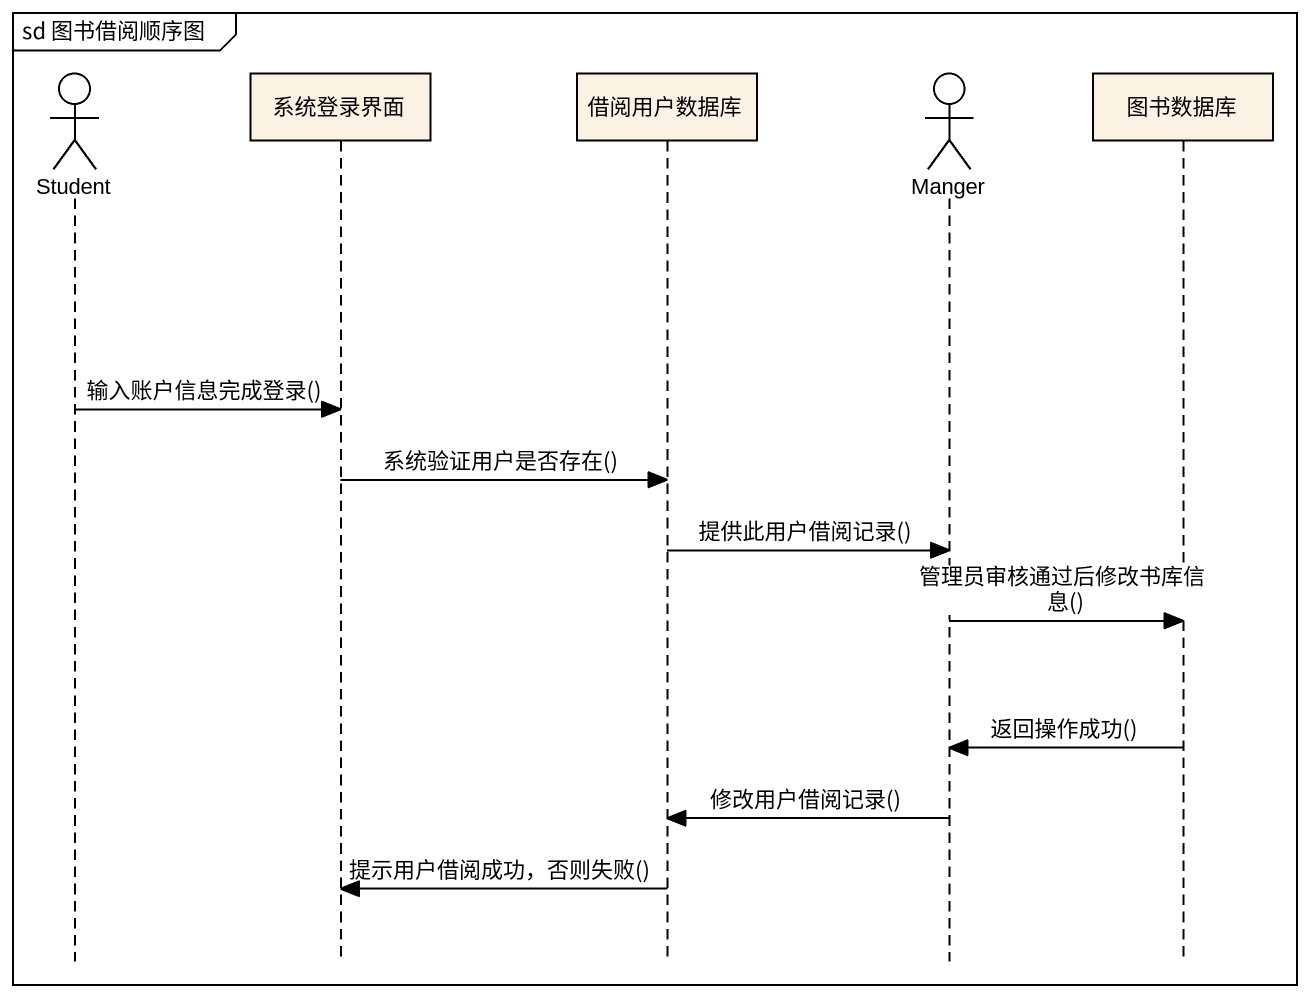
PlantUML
@startuml
mainframe sd 图书借阅顺序图
hide footbox
actor Student
participant 系统登录界面
participant 借阅用户数据库
actor Manger
participant 图书数据库

Student -> 系统登录界面 : 输入账户信息完成登录()
系统登录界面 -> 借阅用户数据库 : 系统验证用户是否存在()
借阅用户数据库 -> Manger : 提供此用户借阅记录()
Manger -> 图书数据库 : 管理员审核通过后修改书库信息()
图书数据库 -> Manger : 返回操作成功()
Manger -> 借阅用户数据库 : 修改用户借阅记录()
借阅用户数据库 -> 系统登录界面 : 提示用户借阅成功，否则失败()
@enduml
